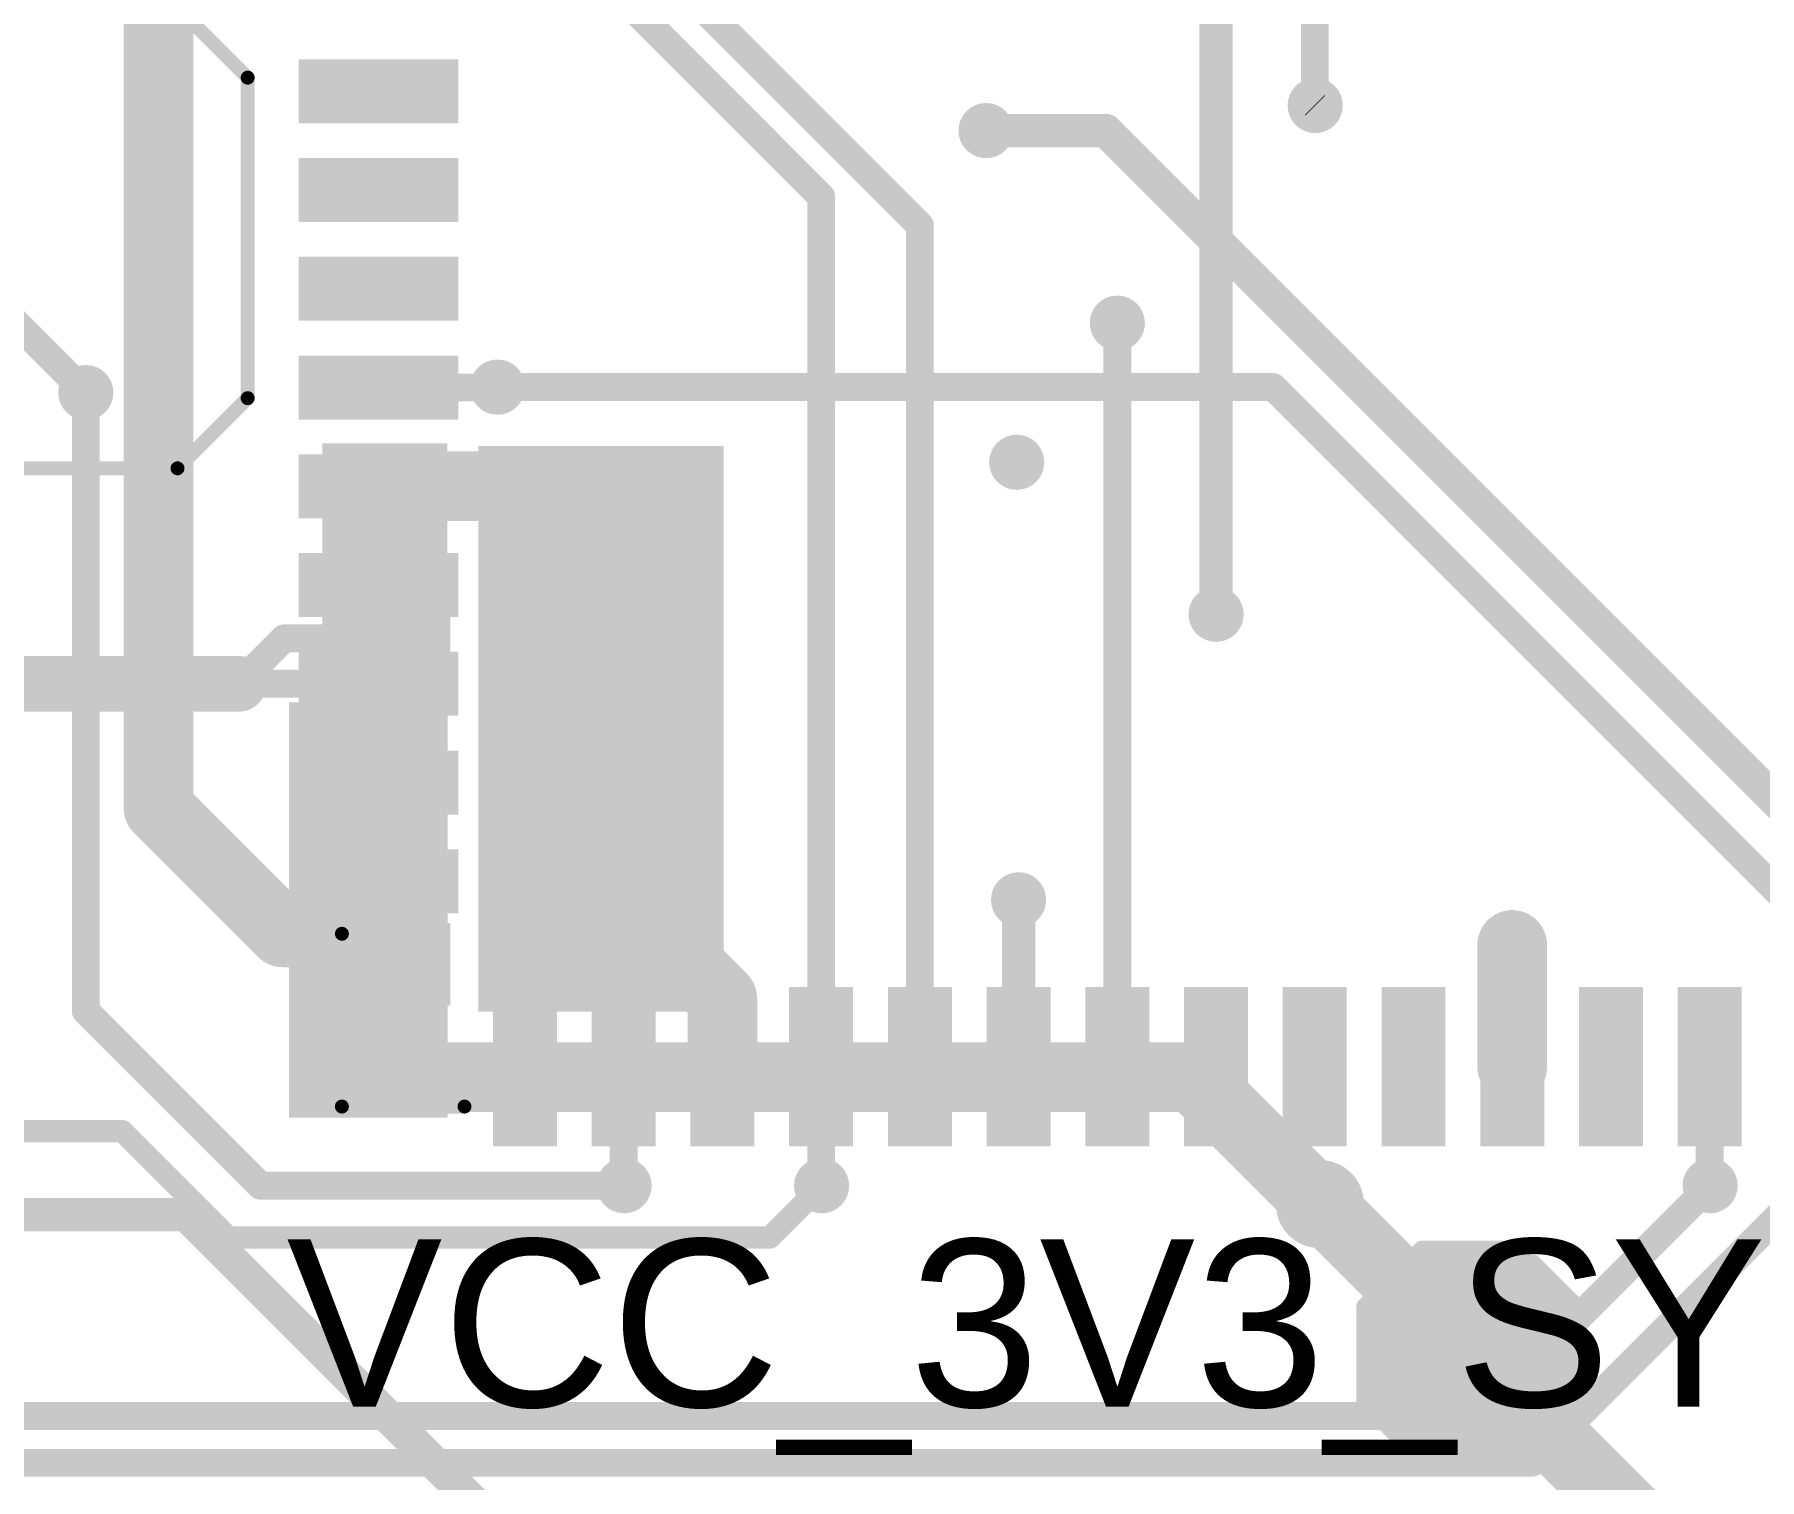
# Model space of a CAD drawing. Header units: millimetres. Extents: x -0.39 to 4.37, y -0.38 to 3.54.
# Drawn here: x 3.038 to 3.658, y 1.687 to 2.205 of the extents above; entities that cross this region are included whole.
import ezdxf

# ---------------------------------------------------------------- set-up
doc = ezdxf.new("R2010")
doc.units = ezdxf.units.MM
doc.header["$MEASUREMENT"] = 0
for name, color, linetype in [('BottomLayer', 5, 'Continuous'), ('BottomPaste', 16, 'Continuous'), ('BottomSolder', 6, 'Continuous'), ('TopLayer', 1, 'Continuous'), ('TopOverlay', 2, 'Continuous'), ('TopPaste', 8, 'Continuous'), ('TopSolder', 216, 'Continuous'), ('ViaHoleLayer', 16, 'Continuous')]:
    doc.layers.add(name, color=color, linetype=linetype)
doc.styles.add('Arial', font='', dxfattribs={"height": 0.2})
doc.styles.get('Arial').set_extended_font_data('Arial')

# ---------------------------------------------------------------- blocks, each defined once
blk = doc.blocks.new('AP6398S_81')
at = {"layer": 'TopLayer'}
for points in [[(-0.20236, 0.21909), (-0.20236, 0.26831), (-0.1874, 0.26831), (-0.1874, 0.21909)], [(-0.16693, 0.21909), (-0.16693, 0.26831), (-0.15197, 0.26831), (-0.15197, 0.21909)], [(-0.1315, 0.21909), (-0.1315, 0.26831), (-0.11654, 0.26831), (-0.11654, 0.21909)], [(-0.09606, 0.21909), (-0.09606, 0.26831), (-0.0811, 0.26831), (-0.0811, 0.21909)], [(-0.06063, 0.21909), (-0.06063, 0.26831), (-0.04567, 0.26831), (-0.04567, 0.21909)], [(-0.0252, 0.21909), (-0.0252, 0.26831), (-0.01024, 0.26831), (-0.01024, 0.21909)], [(0.01024, 0.21909), (0.01024, 0.26831), (0.0252, 0.26831), (0.0252, 0.21909)], [(0.04567, 0.21909), (0.04567, 0.26831), (0.06063, 0.26831), (0.06063, 0.21909)], [(0.0811, 0.21909), (0.0811, 0.26831), (0.09606, 0.26831), (0.09606, 0.21909)], [(0.11654, 0.21909), (0.11654, 0.26831), (0.1315, 0.26831), (0.1315, 0.21909)], [(0.15197, 0.21909), (0.15197, 0.26831), (0.16693, 0.26831), (0.16693, 0.21909)], [(0.1874, 0.21909), (0.1874, 0.26831), (0.20236, 0.26831), (0.20236, 0.21909)], [(0.22283, 0.21909), (0.22283, 0.26831), (0.2378, 0.26831), (0.2378, 0.21909)], [(0.25827, 0.18465), (0.30748, 0.18465), (0.30748, 0.16969), (0.25827, 0.16969)], [(0.25827, 0.14921), (0.30748, 0.14921), (0.30748, 0.13425), (0.25827, 0.13425)], [(0.25827, 0.11378), (0.30748, 0.11378), (0.30748, 0.09882), (0.25827, 0.09882)], [(0.25827, 0.07835), (0.30748, 0.07835), (0.30748, 0.06339), (0.25827, 0.06339)], [(0.25827, 0.04291), (0.30748, 0.04291), (0.30748, 0.02795), (0.25827, 0.02795)], [(0.25827, 0.00748), (0.30748, 0.00748), (0.30748, -0.00748), (0.25827, -0.00748)], [(0.25827, -0.02795), (0.30748, -0.02795), (0.30748, -0.04291), (0.25827, -0.04291)], [(0.25827, -0.06339), (0.30748, -0.06339), (0.30748, -0.07835), (0.25827, -0.07835)], [(0.25827, -0.09882), (0.30748, -0.09882), (0.30748, -0.11378), (0.25827, -0.11378)]]:
    blk.add_hatch(color=1, dxfattribs=at).paths.add_polyline_path(points)
at = {"layer": 'TopPaste'}
for points in [[(-0.20236, 0.21909), (-0.20236, 0.26831), (-0.1874, 0.26831), (-0.1874, 0.21909)], [(-0.16693, 0.21909), (-0.16693, 0.26831), (-0.15197, 0.26831), (-0.15197, 0.21909)], [(-0.1315, 0.21909), (-0.1315, 0.26831), (-0.11654, 0.26831), (-0.11654, 0.21909)], [(-0.09606, 0.21909), (-0.09606, 0.26831), (-0.0811, 0.26831), (-0.0811, 0.21909)], [(-0.06063, 0.21909), (-0.06063, 0.26831), (-0.04567, 0.26831), (-0.04567, 0.21909)], [(-0.0252, 0.21909), (-0.0252, 0.26831), (-0.01024, 0.26831), (-0.01024, 0.21909)], [(0.01024, 0.21909), (0.01024, 0.26831), (0.0252, 0.26831), (0.0252, 0.21909)], [(0.04567, 0.21909), (0.04567, 0.26831), (0.06063, 0.26831), (0.06063, 0.21909)], [(0.0811, 0.21909), (0.0811, 0.26831), (0.09606, 0.26831), (0.09606, 0.21909)], [(0.11654, 0.21909), (0.11654, 0.26831), (0.1315, 0.26831), (0.1315, 0.21909)], [(0.15197, 0.21909), (0.15197, 0.26831), (0.16693, 0.26831), (0.16693, 0.21909)], [(0.1874, 0.21909), (0.1874, 0.26831), (0.20236, 0.26831), (0.20236, 0.21909)], [(0.22283, 0.21909), (0.22283, 0.26831), (0.2378, 0.26831), (0.2378, 0.21909)], [(0.25827, 0.18465), (0.30748, 0.18465), (0.30748, 0.16969), (0.25827, 0.16969)], [(0.25827, 0.14921), (0.30748, 0.14921), (0.30748, 0.13425), (0.25827, 0.13425)], [(0.25827, 0.11378), (0.30748, 0.11378), (0.30748, 0.09882), (0.25827, 0.09882)], [(0.25827, 0.07835), (0.30748, 0.07835), (0.30748, 0.06339), (0.25827, 0.06339)], [(0.25827, 0.04291), (0.30748, 0.04291), (0.30748, 0.02795), (0.25827, 0.02795)], [(0.25827, 0.00748), (0.30748, 0.00748), (0.30748, -0.00748), (0.25827, -0.00748)], [(0.25827, -0.02795), (0.30748, -0.02795), (0.30748, -0.04291), (0.25827, -0.04291)], [(0.25827, -0.06339), (0.30748, -0.06339), (0.30748, -0.07835), (0.25827, -0.07835)], [(0.25827, -0.09882), (0.30748, -0.09882), (0.30748, -0.11378), (0.25827, -0.11378)]]:
    blk.add_hatch(color=8, dxfattribs=at).paths.add_polyline_path(points)
at = {"layer": 'TopSolder'}
for points in [[(-0.20636, 0.21509), (-0.20636, 0.27231), (-0.1834, 0.27231), (-0.1834, 0.21509)], [(-0.17093, 0.21509), (-0.17093, 0.27231), (-0.14797, 0.27231), (-0.14797, 0.21509)], [(-0.1355, 0.21509), (-0.1355, 0.27231), (-0.11254, 0.27231), (-0.11254, 0.21509)], [(-0.10006, 0.21509), (-0.10006, 0.27231), (-0.0771, 0.27231), (-0.0771, 0.21509)], [(-0.06463, 0.21509), (-0.06463, 0.27231), (-0.04167, 0.27231), (-0.04167, 0.21509)], [(-0.0292, 0.21509), (-0.0292, 0.27231), (-0.00624, 0.27231), (-0.00624, 0.21509)], [(0.00624, 0.21509), (0.00624, 0.27231), (0.0292, 0.27231), (0.0292, 0.21509)], [(0.04167, 0.21509), (0.04167, 0.27231), (0.06463, 0.27231), (0.06463, 0.21509)], [(0.0771, 0.21509), (0.0771, 0.27231), (0.10006, 0.27231), (0.10006, 0.21509)], [(0.11254, 0.21509), (0.11254, 0.27231), (0.1355, 0.27231), (0.1355, 0.21509)], [(0.14797, 0.21509), (0.14797, 0.27231), (0.17093, 0.27231), (0.17093, 0.21509)], [(0.1834, 0.21509), (0.1834, 0.27231), (0.20636, 0.27231), (0.20636, 0.21509)], [(0.21883, 0.21509), (0.21883, 0.27231), (0.2418, 0.27231), (0.2418, 0.21509)], [(0.25427, 0.18865), (0.31148, 0.18865), (0.31148, 0.16569), (0.25427, 0.16569)], [(0.25427, 0.15321), (0.31148, 0.15321), (0.31148, 0.13025), (0.25427, 0.13025)], [(0.25427, 0.11778), (0.31148, 0.11778), (0.31148, 0.09482), (0.25427, 0.09482)], [(0.25427, 0.08235), (0.31148, 0.08235), (0.31148, 0.05939), (0.25427, 0.05939)], [(0.25427, 0.04691), (0.31148, 0.04691), (0.31148, 0.02395), (0.25427, 0.02395)], [(0.25427, 0.01148), (0.31148, 0.01148), (0.31148, -0.01148), (0.25427, -0.01148)], [(0.25427, -0.02395), (0.31148, -0.02395), (0.31148, -0.04691), (0.25427, -0.04691)], [(0.25427, -0.05939), (0.31148, -0.05939), (0.31148, -0.08235), (0.25427, -0.08235)], [(0.25427, -0.09482), (0.31148, -0.09482), (0.31148, -0.11778), (0.25427, -0.11778)]]:
    blk.add_hatch(color=216, dxfattribs=at).paths.add_polyline_path(points)
at = {"layer": 'TopOverlay', "const_width": 0.005}
for points in [[(0.296, 0.258), (0.252, 0.258)], [(0.296, 0.258), (0.296, 0.196)]]:
    blk.add_lwpolyline(points, dxfattribs=at)
at = {"layer": 'TopOverlay', "const_width": 0.0025}
for points in [[(0.25075, 0.258, 1), (0.25325, 0.258, 1)], [(0.29475, 0.258, 1), (0.29725, 0.258, 1)], [(0.29475, 0.258, 1), (0.29725, 0.258, 1)], [(0.29475, 0.196, 1), (0.29725, 0.196, 1)]]:
    blk.add_lwpolyline(points, format="xyb", close=True, dxfattribs=at)
blk = doc.blocks.new('TEST_POINT_222')
at = {"layer": 'TopLayer'}
blk.add_hatch(color=1, dxfattribs=at).paths.add_polyline_path([(0.015, 0.03), (-0.015, 0.03), (-0.03, 0.015), (-0.03, -0.015), (-0.015, -0.03), (0.015, -0.03), (0.03, -0.015), (0.03, 0.015)])
at = {"layer": 'TopPaste'}
blk.add_hatch(color=8, dxfattribs=at).paths.add_polyline_path([(0.015, 0.03), (-0.015, 0.03), (-0.03, 0.015), (-0.03, -0.015), (-0.015, -0.03), (0.015, -0.03), (0.03, -0.015), (0.03, 0.015)])
at = {"layer": 'TopSolder'}
blk.add_hatch(color=216, dxfattribs=at).paths.add_polyline_path([(0.017, 0.034), (-0.017, 0.034), (-0.034, 0.017), (-0.034, -0.017), (-0.017, -0.034), (0.017, -0.034), (0.034, -0.017), (0.034, 0.017)])
at = {"layer": 'TopOverlay', "const_width": 0.00787}
for points in [[(-0.017, 0.037), (-0.037, 0.017)], [(-0.017, 0.037), (0.017, 0.037)], [(-0.017, 0.037), (0.017, 0.037)], [(0.017, 0.037), (0.037, 0.017)], [(-0.037, 0.017), (-0.037, -0.017)], [(0.037, 0.017), (0.037, -0.017)], [(-0.037, -0.017), (-0.017, -0.037)], [(0.037, -0.017), (0.017, -0.037)], [(-0.017, -0.037), (0.017, -0.037)], [(-0.017, -0.037), (0.017, -0.037)]]:
    blk.add_lwpolyline(points, dxfattribs=at)
at = {"layer": 'TopOverlay', "const_width": 0.00394}
for points in [[(-0.01897, 0.037, 1), (-0.01503, 0.037, 1)], [(-0.01897, 0.037, 1), (-0.01503, 0.037, 1)], [(-0.01897, 0.037, 1), (-0.01503, 0.037, 1)], [(0.01503, 0.037, 1), (0.01897, 0.037, 1)], [(0.01503, 0.037, 1), (0.01897, 0.037, 1)], [(0.01503, 0.037, 1), (0.01897, 0.037, 1)], [(-0.03897, 0.017, 1), (-0.03503, 0.017, 1)], [(-0.03897, 0.017, 1), (-0.03503, 0.017, 1)], [(0.03503, 0.017, 1), (0.03897, 0.017, 1)], [(0.03503, 0.017, 1), (0.03897, 0.017, 1)], [(-0.03897, -0.017, 1), (-0.03503, -0.017, 1)], [(-0.03897, -0.017, 1), (-0.03503, -0.017, 1)], [(0.03503, -0.017, 1), (0.03897, -0.017, 1)], [(0.03503, -0.017, 1), (0.03897, -0.017, 1)], [(-0.01897, -0.037, 1), (-0.01503, -0.037, 1)], [(-0.01897, -0.037, 1), (-0.01503, -0.037, 1)], [(-0.01897, -0.037, 1), (-0.01503, -0.037, 1)], [(0.01503, -0.037, 1), (0.01897, -0.037, 1)], [(0.01503, -0.037, 1), (0.01897, -0.037, 1)], [(0.01503, -0.037, 1), (0.01897, -0.037, 1)]]:
    blk.add_lwpolyline(points, format="xyb", close=True, dxfattribs=at)
blk = doc.blocks.new('C__0402_B_273')
at = {"layer": 'BottomLayer'}
for points in [[(-0.0095, 0.0125), (-0.0095, -0.0125), (-0.0275, -0.0125), (-0.0275, 0.0125)], [(0.0275, 0.0125), (0.0275, -0.0125), (0.0095, -0.0125), (0.0095, 0.0125)]]:
    blk.add_hatch(color=5, dxfattribs=at).paths.add_polyline_path(points)
at = {"layer": 'BottomPaste'}
for points in [[(-0.0095, 0.0125), (-0.0095, -0.0125), (-0.0275, -0.0125), (-0.0275, 0.0125)], [(0.0275, 0.0125), (0.0275, -0.0125), (0.0095, -0.0125), (0.0095, 0.0125)]]:
    blk.add_hatch(color=16, dxfattribs=at).paths.add_polyline_path(points)
at = {"layer": 'BottomSolder'}
for points in [[(-0.00714, 0.01486), (-0.00714, -0.01486), (-0.02986, -0.01486), (-0.02986, 0.01486)], [(0.02986, 0.01486), (0.02986, -0.01486), (0.00714, -0.01486), (0.00714, 0.01486)]]:
    blk.add_hatch(color=6, dxfattribs=at).paths.add_polyline_path(points)
blk = doc.blocks.new('C__0402_B_274')
at = {"layer": 'BottomLayer'}
for points in [[(-0.0095, 0.0125), (-0.0095, -0.0125), (-0.0275, -0.0125), (-0.0275, 0.0125)], [(0.0275, 0.0125), (0.0275, -0.0125), (0.0095, -0.0125), (0.0095, 0.0125)]]:
    blk.add_hatch(color=5, dxfattribs=at).paths.add_polyline_path(points)
at = {"layer": 'BottomPaste'}
for points in [[(-0.0095, 0.0125), (-0.0095, -0.0125), (-0.0275, -0.0125), (-0.0275, 0.0125)], [(0.0275, 0.0125), (0.0275, -0.0125), (0.0095, -0.0125), (0.0095, 0.0125)]]:
    blk.add_hatch(color=16, dxfattribs=at).paths.add_polyline_path(points)
at = {"layer": 'BottomSolder'}
for points in [[(-0.00714, 0.01486), (-0.00714, -0.01486), (-0.02986, -0.01486), (-0.02986, 0.01486)], [(0.02986, 0.01486), (0.02986, -0.01486), (0.00714, -0.01486), (0.00714, 0.01486)]]:
    blk.add_hatch(color=6, dxfattribs=at).paths.add_polyline_path(points)
blk = doc.blocks.new('CAP0805_B_433')
at = {"layer": 'BottomLayer'}
for points in [[(-0.06, 0.03), (-0.02, 0.03), (-0.02, -0.03), (-0.06, -0.03)], [(0.02, 0.03), (0.06, 0.03), (0.06, -0.03), (0.02, -0.03)]]:
    blk.add_hatch(color=5, dxfattribs=at).paths.add_polyline_path(points)
at = {"layer": 'BottomPaste'}
for points in [[(-0.06, 0.03), (-0.02, 0.03), (-0.02, -0.03), (-0.06, -0.03)], [(0.02, 0.03), (0.06, 0.03), (0.06, -0.03), (0.02, -0.03)]]:
    blk.add_hatch(color=16, dxfattribs=at).paths.add_polyline_path(points)
at = {"layer": 'BottomSolder'}
for points in [[(-0.06276, 0.03276), (-0.01724, 0.03276), (-0.01724, -0.03276), (-0.06276, -0.03276)], [(0.01724, 0.03276), (0.06276, 0.03276), (0.06276, -0.03276), (0.01724, -0.03276)]]:
    blk.add_hatch(color=6, dxfattribs=at).paths.add_polyline_path(points)
blk = doc.blocks.new('C__0603_B_481')
at = {"layer": 'BottomLayer'}
for points in [[(-0.015, 0.0175), (-0.015, -0.0175), (-0.045, -0.0175), (-0.045, 0.0175)], [(0.045, 0.0175), (0.045, -0.0175), (0.015, -0.0175), (0.015, 0.0175)]]:
    blk.add_hatch(color=5, dxfattribs=at).paths.add_polyline_path(points)
at = {"layer": 'BottomPaste'}
for points in [[(-0.015, 0.0175), (-0.015, -0.0175), (-0.045, -0.0175), (-0.045, 0.0175)], [(0.045, 0.0175), (0.045, -0.0175), (0.015, -0.0175), (0.015, 0.0175)]]:
    blk.add_hatch(color=16, dxfattribs=at).paths.add_polyline_path(points)
at = {"layer": 'BottomSolder'}
for points in [[(-0.011, 0.0215), (-0.011, -0.0215), (-0.049, -0.0215), (-0.049, 0.0215)], [(0.049, 0.0215), (0.049, -0.0215), (0.011, -0.0215), (0.011, 0.0215)]]:
    blk.add_hatch(color=6, dxfattribs=at).paths.add_polyline_path(points)

msp = doc.modelspace()

# ---------------------------------------------------------------- hatches: boundary and pattern name
at = {"layer": 'BottomLayer'}
h = msp.add_hatch(color=5, dxfattribs=at)
edge = h.paths.add_edge_path()
edge.add_arc((3.49812, 2.18), 0.00591, 0, 360)
h = msp.add_hatch(color=5, dxfattribs=at)
edge = h.paths.add_edge_path()
edge.add_arc((3.38, 2.171), 0.00591, 0, 360)
h = msp.add_hatch(color=5, dxfattribs=at)
edge = h.paths.add_edge_path()
edge.add_arc((3.42711, 2.10191), 0.00591, 0, 360)
h = msp.add_hatch(color=5, dxfattribs=at)
edge = h.paths.add_edge_path()
edge.add_arc((3.05691, 2.077), 0.00591, 0, 360)
h = msp.add_hatch(color=5, dxfattribs=at)
edge = h.paths.add_edge_path()
edge.add_arc((3.20465, 2.07897), 0.00591, 0, 360)
for points in [[(3.14182, 1.9733), (3.18661, 1.9733), (3.18661, 2.05882), (3.14182, 2.05882)], [(3.19782, 1.85482), (3.28582, 1.85482), (3.28582, 2.05782), (3.19782, 2.05782)], [(3.12982, 1.81682), (3.18682, 1.81682), (3.18682, 1.96582), (3.12982, 1.96582)]]:
    msp.add_hatch(color=5, dxfattribs=at).paths.add_polyline_path(points)
h = msp.add_hatch(color=5, dxfattribs=at)
edge = h.paths.add_edge_path()
edge.add_arc((3.391, 2.052), 0.00591, 0, 360)
h = msp.add_hatch(color=5, dxfattribs=at)
edge = h.paths.add_edge_path()
edge.add_arc((3.26782, 1.99443), 0.00591, 0, 360)
h = msp.add_hatch(color=5, dxfattribs=at)
edge = h.paths.add_edge_path()
edge.add_arc((3.46254, 1.99746), 0.00591, 0, 360)
h = msp.add_hatch(color=5, dxfattribs=at)
edge = h.paths.add_edge_path()
edge.add_arc((3.11182, 1.97252), 0.00591, 0, 360)
h = msp.add_hatch(color=5, dxfattribs=at)
edge = h.paths.add_edge_path()
edge.add_arc((3.26982, 1.93282), 0.00591, 0, 360)
h = msp.add_hatch(color=5, dxfattribs=at)
edge = h.paths.add_edge_path()
edge.add_arc((3.39167, 1.895), 0.00591, 0, 360)
h = msp.add_hatch(color=5, dxfattribs=at)
edge = h.paths.add_edge_path()
edge.add_arc((3.26882, 1.87609), 0.00591, 0, 360)
h = msp.add_hatch(color=5, dxfattribs=at)
edge = h.paths.add_edge_path()
edge.add_arc((3.56882, 1.87882), 0.00591, 0, 360)
h = msp.add_hatch(color=5, dxfattribs=at)
edge = h.paths.add_edge_path()
edge.add_arc((3.15782, 1.87182), 0.00591, 0, 360)
h = msp.add_hatch(color=5, dxfattribs=at)
edge = h.paths.add_edge_path()
edge.add_arc((3.25009, 1.79242), 0.00591, 0, 360)
h = msp.add_hatch(color=5, dxfattribs=at)
edge = h.paths.add_edge_path()
edge.add_arc((3.32096, 1.79242), 0.00591, 0, 360)
h = msp.add_hatch(color=5, dxfattribs=at)
edge = h.paths.add_edge_path()
edge.add_arc((3.49982, 1.78582), 0.01181, 0, 360)
h = msp.add_hatch(color=5, dxfattribs=at)
edge = h.paths.add_edge_path()
edge.add_arc((3.63985, 1.79242), 0.00591, 0, 360)
at = {"layer": 'BottomSolder'}
h = msp.add_hatch(color=6, dxfattribs=at)
edge = h.paths.add_edge_path()
edge.add_arc((3.49812, 2.18), 0.00991, 0, 360)
h = msp.add_hatch(color=6, dxfattribs=at)
edge = h.paths.add_edge_path()
edge.add_arc((3.38, 2.171), 0.00991, 0, 360)
h = msp.add_hatch(color=6, dxfattribs=at)
edge = h.paths.add_edge_path()
edge.add_arc((3.42711, 2.10191), 0.00991, 0, 360)
h = msp.add_hatch(color=6, dxfattribs=at)
edge = h.paths.add_edge_path()
edge.add_arc((3.05691, 2.077), 0.00991, 0, 360)
h = msp.add_hatch(color=6, dxfattribs=at)
edge = h.paths.add_edge_path()
edge.add_arc((3.20465, 2.07897), 0.00991, 0, 360)
h = msp.add_hatch(color=6, dxfattribs=at)
edge = h.paths.add_edge_path()
edge.add_arc((3.391, 2.052), 0.00991, 0, 360)
h = msp.add_hatch(color=6, dxfattribs=at)
edge = h.paths.add_edge_path()
edge.add_arc((3.46254, 1.99746), 0.00991, 0, 360)
h = msp.add_hatch(color=6, dxfattribs=at)
edge = h.paths.add_edge_path()
edge.add_arc((3.26782, 1.99443), 0.00991, 0, 360)
h = msp.add_hatch(color=6, dxfattribs=at)
edge = h.paths.add_edge_path()
edge.add_arc((3.11182, 1.97252), 0.00991, 0, 360)
h = msp.add_hatch(color=6, dxfattribs=at)
edge = h.paths.add_edge_path()
edge.add_arc((3.26982, 1.93282), 0.00991, 0, 360)
h = msp.add_hatch(color=6, dxfattribs=at)
edge = h.paths.add_edge_path()
edge.add_arc((3.39167, 1.895), 0.00991, 0, 360)
h = msp.add_hatch(color=6, dxfattribs=at)
edge = h.paths.add_edge_path()
edge.add_arc((3.56882, 1.87882), 0.00991, 0, 360)
h = msp.add_hatch(color=6, dxfattribs=at)
edge = h.paths.add_edge_path()
edge.add_arc((3.26882, 1.87609), 0.00991, 0, 360)
h = msp.add_hatch(color=6, dxfattribs=at)
edge = h.paths.add_edge_path()
edge.add_arc((3.15782, 1.87182), 0.00991, 0, 360)
h = msp.add_hatch(color=6, dxfattribs=at)
edge = h.paths.add_edge_path()
edge.add_arc((3.25009, 1.79242), 0.00991, 0, 360)
h = msp.add_hatch(color=6, dxfattribs=at)
edge = h.paths.add_edge_path()
edge.add_arc((3.32096, 1.79242), 0.00991, 0, 360)
h = msp.add_hatch(color=6, dxfattribs=at)
edge = h.paths.add_edge_path()
edge.add_arc((3.49982, 1.78582), 0.01581, 0, 360)
h = msp.add_hatch(color=6, dxfattribs=at)
edge = h.paths.add_edge_path()
edge.add_arc((3.63985, 1.79242), 0.00991, 0, 360)
at = {"layer": 'TopLayer'}
h = msp.add_hatch(color=1, dxfattribs=at)
edge = h.paths.add_edge_path()
edge.add_arc((3.49812, 2.18), 0.00591, 0, 360)
h = msp.add_hatch(color=1, dxfattribs=at)
edge = h.paths.add_edge_path()
edge.add_arc((3.38, 2.171), 0.00591, 0, 360)
h = msp.add_hatch(color=1, dxfattribs=at)
edge = h.paths.add_edge_path()
edge.add_arc((3.42711, 2.10191), 0.00591, 0, 360)
h = msp.add_hatch(color=1, dxfattribs=at)
edge = h.paths.add_edge_path()
edge.add_arc((3.05691, 2.077), 0.00591, 0, 360)
h = msp.add_hatch(color=1, dxfattribs=at)
edge = h.paths.add_edge_path()
edge.add_arc((3.20465, 2.07897), 0.00591, 0, 360)
h = msp.add_hatch(color=1, dxfattribs=at)
edge = h.paths.add_edge_path()
edge.add_arc((3.391, 2.052), 0.00591, 0, 360)
h = msp.add_hatch(color=1, dxfattribs=at)
edge = h.paths.add_edge_path()
edge.add_arc((3.26782, 1.99443), 0.00591, 0, 360)
h = msp.add_hatch(color=1, dxfattribs=at)
edge = h.paths.add_edge_path()
edge.add_arc((3.46254, 1.99746), 0.00591, 0, 360)
h = msp.add_hatch(color=1, dxfattribs=at)
edge = h.paths.add_edge_path()
edge.add_arc((3.11182, 1.97252), 0.00591, 0, 360)
h = msp.add_hatch(color=1, dxfattribs=at)
edge = h.paths.add_edge_path()
edge.add_arc((3.26982, 1.93282), 0.00591, 0, 360)
msp.add_hatch(color=1, dxfattribs=at).paths.add_polyline_path([(3.13682, 1.85582), (3.18682, 1.85582), (3.18682, 1.90882), (3.13682, 1.90882)])
h = msp.add_hatch(color=1, dxfattribs=at)
edge = h.paths.add_edge_path()
edge.add_arc((3.39167, 1.895), 0.00591, 0, 360)
h = msp.add_hatch(color=1, dxfattribs=at)
edge = h.paths.add_edge_path()
edge.add_arc((3.26882, 1.87609), 0.00591, 0, 360)
h = msp.add_hatch(color=1, dxfattribs=at)
edge = h.paths.add_edge_path()
edge.add_arc((3.56882, 1.87882), 0.00591, 0, 360)
h = msp.add_hatch(color=1, dxfattribs=at)
edge = h.paths.add_edge_path()
edge.add_arc((3.15782, 1.87182), 0.00591, 0, 360)
h = msp.add_hatch(color=1, dxfattribs=at)
edge = h.paths.add_edge_path()
edge.add_arc((3.25009, 1.79242), 0.00591, 0, 360)
h = msp.add_hatch(color=1, dxfattribs=at)
edge = h.paths.add_edge_path()
edge.add_arc((3.32096, 1.79242), 0.00591, 0, 360)
h = msp.add_hatch(color=1, dxfattribs=at)
edge = h.paths.add_edge_path()
edge.add_arc((3.49982, 1.78582), 0.01181, 0, 360)
h = msp.add_hatch(color=1, dxfattribs=at)
edge = h.paths.add_edge_path()
edge.add_arc((3.63985, 1.79242), 0.00591, 0, 360)
at = {"layer": 'TopSolder'}
h = msp.add_hatch(color=216, dxfattribs=at)
edge = h.paths.add_edge_path()
edge.add_arc((3.49812, 2.18), 0.00991, 0, 360)
h = msp.add_hatch(color=216, dxfattribs=at)
edge = h.paths.add_edge_path()
edge.add_arc((3.38, 2.171), 0.00991, 0, 360)
h = msp.add_hatch(color=216, dxfattribs=at)
edge = h.paths.add_edge_path()
edge.add_arc((3.42711, 2.10191), 0.00991, 0, 360)
h = msp.add_hatch(color=216, dxfattribs=at)
edge = h.paths.add_edge_path()
edge.add_arc((3.05691, 2.077), 0.00991, 0, 360)
h = msp.add_hatch(color=216, dxfattribs=at)
edge = h.paths.add_edge_path()
edge.add_arc((3.20465, 2.07897), 0.00991, 0, 360)
h = msp.add_hatch(color=216, dxfattribs=at)
edge = h.paths.add_edge_path()
edge.add_arc((3.391, 2.052), 0.00991, 0, 360)
h = msp.add_hatch(color=216, dxfattribs=at)
edge = h.paths.add_edge_path()
edge.add_arc((3.46254, 1.99746), 0.00991, 0, 360)
h = msp.add_hatch(color=216, dxfattribs=at)
edge = h.paths.add_edge_path()
edge.add_arc((3.26782, 1.99443), 0.00991, 0, 360)
h = msp.add_hatch(color=216, dxfattribs=at)
edge = h.paths.add_edge_path()
edge.add_arc((3.11182, 1.97252), 0.00991, 0, 360)
h = msp.add_hatch(color=216, dxfattribs=at)
edge = h.paths.add_edge_path()
edge.add_arc((3.26982, 1.93282), 0.00991, 0, 360)
h = msp.add_hatch(color=216, dxfattribs=at)
edge = h.paths.add_edge_path()
edge.add_arc((3.39167, 1.895), 0.00991, 0, 360)
h = msp.add_hatch(color=216, dxfattribs=at)
edge = h.paths.add_edge_path()
edge.add_arc((3.56882, 1.87882), 0.00991, 0, 360)
h = msp.add_hatch(color=216, dxfattribs=at)
edge = h.paths.add_edge_path()
edge.add_arc((3.26882, 1.87609), 0.00991, 0, 360)
h = msp.add_hatch(color=216, dxfattribs=at)
edge = h.paths.add_edge_path()
edge.add_arc((3.15782, 1.87182), 0.00991, 0, 360)
h = msp.add_hatch(color=216, dxfattribs=at)
edge = h.paths.add_edge_path()
edge.add_arc((3.25009, 1.79242), 0.00991, 0, 360)
h = msp.add_hatch(color=216, dxfattribs=at)
edge = h.paths.add_edge_path()
edge.add_arc((3.32096, 1.79242), 0.00991, 0, 360)
h = msp.add_hatch(color=216, dxfattribs=at)
edge = h.paths.add_edge_path()
edge.add_arc((3.49982, 1.78582), 0.01581, 0, 360)
h = msp.add_hatch(color=216, dxfattribs=at)
edge = h.paths.add_edge_path()
edge.add_arc((3.63985, 1.79242), 0.00991, 0, 360)
at = {"layer": 'ViaHoleLayer'}
h = msp.add_hatch(color=16, dxfattribs=at)
edge = h.paths.add_edge_path()
edge.add_arc((3.49812, 2.18), 0.00394, 0, 360)
h = msp.add_hatch(color=16, dxfattribs=at)
edge = h.paths.add_edge_path()
edge.add_arc((3.38, 2.171), 0.00394, 0, 360)
h = msp.add_hatch(color=16, dxfattribs=at)
edge = h.paths.add_edge_path()
edge.add_arc((3.42711, 2.10191), 0.00394, 0, 360)
h = msp.add_hatch(color=16, dxfattribs=at)
edge = h.paths.add_edge_path()
edge.add_arc((3.05691, 2.077), 0.00394, 0, 360)
h = msp.add_hatch(color=16, dxfattribs=at)
edge = h.paths.add_edge_path()
edge.add_arc((3.20465, 2.07897), 0.00394, 0, 360)
h = msp.add_hatch(color=16, dxfattribs=at)
edge = h.paths.add_edge_path()
edge.add_arc((3.391, 2.052), 0.00394, 0, 360)
h = msp.add_hatch(color=16, dxfattribs=at)
edge = h.paths.add_edge_path()
edge.add_arc((3.46254, 1.99746), 0.00394, 0, 360)
h = msp.add_hatch(color=16, dxfattribs=at)
edge = h.paths.add_edge_path()
edge.add_arc((3.26782, 1.99443), 0.00394, 0, 360)
h = msp.add_hatch(color=16, dxfattribs=at)
edge = h.paths.add_edge_path()
edge.add_arc((3.11182, 1.97252), 0.00394, 0, 360)
h = msp.add_hatch(color=16, dxfattribs=at)
edge = h.paths.add_edge_path()
edge.add_arc((3.26982, 1.93282), 0.00394, 0, 360)
h = msp.add_hatch(color=16, dxfattribs=at)
edge = h.paths.add_edge_path()
edge.add_arc((3.39167, 1.895), 0.00394, 0, 360)
h = msp.add_hatch(color=16, dxfattribs=at)
edge = h.paths.add_edge_path()
edge.add_arc((3.56882, 1.87882), 0.00394, 0, 360)
h = msp.add_hatch(color=16, dxfattribs=at)
edge = h.paths.add_edge_path()
edge.add_arc((3.26882, 1.87609), 0.00394, 0, 360)
h = msp.add_hatch(color=16, dxfattribs=at)
edge = h.paths.add_edge_path()
edge.add_arc((3.15782, 1.87182), 0.00394, 0, 360)
h = msp.add_hatch(color=16, dxfattribs=at)
edge = h.paths.add_edge_path()
edge.add_arc((3.25009, 1.79242), 0.00394, 0, 360)
h = msp.add_hatch(color=16, dxfattribs=at)
edge = h.paths.add_edge_path()
edge.add_arc((3.32096, 1.79242), 0.00394, 0, 360)
h = msp.add_hatch(color=16, dxfattribs=at)
edge = h.paths.add_edge_path()
edge.add_arc((3.63985, 1.79242), 0.00394, 0, 360)
h = msp.add_hatch(color=16, dxfattribs=at)
edge = h.paths.add_edge_path()
edge.add_arc((3.49982, 1.78582), 0.00591, 0, 360)

# ---------------------------------------------------------------- linework, layer by layer
at = {"layer": 'BottomLayer'}
for points, const_width in [([(3.083, 1.9279), (3.083, 2.27182)], 0.025), ([(3.38, 2.171), (3.423, 2.171)], 0.012), ([(3.423, 2.171), (3.737, 1.857)], 0.012), ([(3.05691, 1.85509), (3.05691, 2.077)], 0.01), ([(3.20465, 2.07897), (3.48303, 2.07897)], 0.01), ([(3.48303, 2.07897), (3.70382, 1.85818)], 0.01), ([(3.11182, 1.97252), (3.12812, 1.98882)], 0.01), ([(3.12812, 1.98882), (3.17632, 1.98882)], 0.01), ([(3.26982, 1.87882), (3.26982, 1.93282)], 0.025), ([(3.083, 1.9279), (3.12757, 1.88332)], 0.025), ([(3.15482, 1.93082), (3.15782, 1.92782)], 0.025), ([(3.15782, 1.87182), (3.15782, 1.92782)], 0.025), ([(3.12757, 1.88332), (3.14632, 1.88332)], 0.025), ([(3.14632, 1.88332), (3.15782, 1.87182)], 0.025), ([(3.26882, 1.87782), (3.26982, 1.87882)], 0.025), ([(3.26882, 1.87609), (3.26882, 1.87782)], 0.025), ([(3.05691, 1.85509), (3.11958, 1.79242)], 0.01), ([(3.16012, 1.83512), (3.16392, 1.83132)], 0.025), ([(3.16392, 1.83132), (3.45432, 1.83132)], 0.025), ([(3.45432, 1.83132), (3.49982, 1.78582)], 0.025), ([(2.048, 1.812), (3.07, 1.812)], 0.008), ([(3.07, 1.812), (3.10818, 1.77382)], 0.008), ([(3.11958, 1.79242), (3.25009, 1.79242)], 0.01), ([(3.30236, 1.77382), (3.32096, 1.79242)], 0.008), ([(3.55726, 1.70982), (3.63985, 1.79242)], 0.01), ([(3.57587, 1.693), (3.67529, 1.79242)], 0.01), ([(3.10818, 1.77382), (3.30236, 1.77382)], 0.008), ([(2.72618, 1.70982), (3.55726, 1.70982)], 0.01), ([(2.794, 1.693), (3.57587, 1.693)], 0.01)]:
    msp.add_lwpolyline(points, dxfattribs=dict(at, const_width=const_width))
for points, const_width in [([(3.377, 2.171, 1), (3.383, 2.171, 1)], 0.006), ([(3.42, 2.171, 1), (3.426, 2.171, 1)], 0.006), ([(3.42, 2.171, 1), (3.426, 2.171, 1)], 0.006), ([(3.05441, 2.077, 1), (3.05941, 2.077, 1)], 0.005), ([(3.20215, 2.07897, 1), (3.20715, 2.07897, 1)], 0.005), ([(3.48053, 2.07897, 1), (3.48553, 2.07897, 1)], 0.005), ([(3.48053, 2.07897, 1), (3.48553, 2.07897, 1)], 0.005), ([(3.12562, 1.98882, 1), (3.13062, 1.98882, 1)], 0.005), ([(3.12562, 1.98882, 1), (3.13062, 1.98882, 1)], 0.005), ([(3.17382, 1.98882, 1), (3.17882, 1.98882, 1)], 0.005), ([(3.10932, 1.97252, 1), (3.11432, 1.97252, 1)], 0.005), ([(3.26357, 1.93282, 1), (3.27607, 1.93282, 1)], 0.0125), ([(3.07675, 1.9279, 1), (3.08925, 1.9279, 1)], 0.0125), ([(3.07675, 1.9279, 1), (3.08925, 1.9279, 1)], 0.0125), ([(3.14857, 1.93082, 1), (3.16107, 1.93082, 1)], 0.0125), ([(3.15157, 1.92782, 1), (3.16407, 1.92782, 1)], 0.0125), ([(3.15157, 1.92782, 1), (3.16407, 1.92782, 1)], 0.0125), ([(3.12132, 1.88332, 1), (3.13382, 1.88332, 1)], 0.0125), ([(3.12132, 1.88332, 1), (3.13382, 1.88332, 1)], 0.0125), ([(3.14007, 1.88332, 1), (3.15257, 1.88332, 1)], 0.0125), ([(3.14007, 1.88332, 1), (3.15257, 1.88332, 1)], 0.0125), ([(3.26257, 1.87782, 1), (3.27507, 1.87782, 1)], 0.0125), ([(3.26257, 1.87782, 1), (3.27507, 1.87782, 1)], 0.0125), ([(3.26257, 1.87609, 1), (3.27507, 1.87609, 1)], 0.0125), ([(3.26357, 1.87882, 1), (3.27607, 1.87882, 1)], 0.0125), ([(3.26357, 1.87882, 1), (3.27607, 1.87882, 1)], 0.0125), ([(3.15157, 1.87182, 1), (3.16407, 1.87182, 1)], 0.0125), ([(3.15157, 1.87182, 1), (3.16407, 1.87182, 1)], 0.0125), ([(3.05441, 1.85509, 1), (3.05941, 1.85509, 1)], 0.005), ([(3.05441, 1.85509, 1), (3.05941, 1.85509, 1)], 0.005), ([(3.15387, 1.83512, 1), (3.16637, 1.83512, 1)], 0.0125), ([(3.15767, 1.83132, 1), (3.17017, 1.83132, 1)], 0.0125), ([(3.15767, 1.83132, 1), (3.17017, 1.83132, 1)], 0.0125), ([(3.44807, 1.83132, 1), (3.46057, 1.83132, 1)], 0.0125), ([(3.44807, 1.83132, 1), (3.46057, 1.83132, 1)], 0.0125), ([(3.068, 1.812, 1), (3.072, 1.812, 1)], 0.004), ([(3.068, 1.812, 1), (3.072, 1.812, 1)], 0.004), ([(3.11708, 1.79242, 1), (3.12208, 1.79242, 1)], 0.005), ([(3.11708, 1.79242, 1), (3.12208, 1.79242, 1)], 0.005), ([(3.24759, 1.79242, 1), (3.25259, 1.79242, 1)], 0.005), ([(3.31896, 1.79242, 1), (3.32296, 1.79242, 1)], 0.004), ([(3.49357, 1.78582, 1), (3.50607, 1.78582, 1)], 0.0125), ([(3.63735, 1.79242, 1), (3.64235, 1.79242, 1)], 0.005), ([(3.10618, 1.77382, 1), (3.11018, 1.77382, 1)], 0.004), ([(3.10618, 1.77382, 1), (3.11018, 1.77382, 1)], 0.004), ([(3.30036, 1.77382, 1), (3.30436, 1.77382, 1)], 0.004), ([(3.30036, 1.77382, 1), (3.30436, 1.77382, 1)], 0.004), ([(3.55476, 1.70982, 1), (3.55976, 1.70982, 1)], 0.005), ([(3.55476, 1.70982, 1), (3.55976, 1.70982, 1)], 0.005), ([(3.57337, 1.693, 1), (3.57837, 1.693, 1)], 0.005), ([(3.57337, 1.693, 1), (3.57837, 1.693, 1)], 0.005)]:
    msp.add_lwpolyline(points, format="xyb", close=True, dxfattribs=dict(at, const_width=const_width))
at = {"layer": 'TopLayer'}
for points, const_width in [([(3.46254, 1.99746), (3.46254, 2.32252)], 0.012), ([(3.49797, 2.18015), (3.49797, 2.32252)], 0.01), ([(3.20033, 2.26782), (3.32081, 2.14735)], 0.01), ([(3.22539, 2.26782), (3.35624, 2.13697)], 0.01), ([(3.056, 2.249), (3.115, 2.19)], 0.005), ([(3.115, 2.075), (3.115, 2.19)], 0.005), ([(3.49797, 2.18015), (3.49812, 2.18)], 0.01), ([(3.32081, 1.83512), (3.32081, 2.14735)], 0.01), ([(2.99508, 2.13882), (3.05691, 2.077)], 0.01), ([(3.35624, 1.83512), (3.35624, 2.13697)], 0.01), ([(3.42711, 2.10191), (3.42711, 2.10236)], 0.01), ([(3.42711, 1.83512), (3.42711, 2.10191)], 0.01), ([(3.16195, 2.07882), (3.20465, 2.07882)], 0.01), ([(3.08982, 2.04982), (3.115, 2.075)], 0.005), ([(3.16195, 2.04339), (3.21886, 2.04339)], 0.025), ([(3.21886, 2.04339), (3.26782, 1.99443)], 0.025), ([(2.16, 2.04982), (3.08982, 2.04982)], 0.005), ([(2.51026, 1.97252), (3.11182, 1.97252)], 0.02), ([(3.11182, 1.97252), (3.16195, 1.97252)], 0.01), ([(3.39167, 1.83512), (3.39167, 1.895)], 0.012), ([(3.26882, 1.87609), (3.28537, 1.85954)], 0.025), ([(3.56882, 1.83514), (3.56882, 1.87882)], 0.025), ([(3.28537, 1.83512), (3.28537, 1.85954)], 0.025), ([(3.56882, 1.83514), (3.56884, 1.83512)], 0.025), ([(3.24994, 1.79242), (3.24994, 1.83512)], 0.01), ([(3.32081, 1.79242), (3.32081, 1.83512)], 0.01), ([(3.6397, 1.79242), (3.6397, 1.83512)], 0.01), ([(3.49982, 1.78582), (3.55382, 1.73182)], 0.025), ([(2.919, 1.782), (3.093, 1.782)], 0.012), ([(3.093, 1.782), (3.294, 1.581)], 0.012), ([(3.55382, 1.73182), (3.95895, 1.32669)], 0.025)]:
    msp.add_lwpolyline(points, dxfattribs=dict(at, const_width=const_width))
for points, const_width in [([(3.11375, 2.19, 1), (3.11625, 2.19, 1)], 0.0025), ([(3.11375, 2.19, 1), (3.11625, 2.19, 1)], 0.0025), ([(3.49547, 2.18015, 1), (3.50047, 2.18015, 1)], 0.005), ([(3.49547, 2.18015, 1), (3.50047, 2.18015, 1)], 0.005), ([(3.49562, 2.18, 1), (3.50062, 2.18, 1)], 0.005), ([(3.31831, 2.14735, 1), (3.32331, 2.14735, 1)], 0.005), ([(3.31831, 2.14735, 1), (3.32331, 2.14735, 1)], 0.005), ([(3.35374, 2.13697, 1), (3.35874, 2.13697, 1)], 0.005), ([(3.35374, 2.13697, 1), (3.35874, 2.13697, 1)], 0.005), ([(3.42461, 2.10236, 1), (3.42961, 2.10236, 1)], 0.005), ([(3.42461, 2.10191, 1), (3.42961, 2.10191, 1)], 0.005), ([(3.42461, 2.10191, 1), (3.42961, 2.10191, 1)], 0.005), ([(3.05441, 2.077, 1), (3.05941, 2.077, 1)], 0.005), ([(3.15945, 2.07882, 1), (3.16445, 2.07882, 1)], 0.005), ([(3.20215, 2.07882, 1), (3.20715, 2.07882, 1)], 0.005), ([(3.11375, 2.075, 1), (3.11625, 2.075, 1)], 0.0025), ([(3.11375, 2.075, 1), (3.11625, 2.075, 1)], 0.0025), ([(3.1557, 2.04339, 1), (3.1682, 2.04339, 1)], 0.0125), ([(3.21261, 2.04339, 1), (3.22511, 2.04339, 1)], 0.0125), ([(3.21261, 2.04339, 1), (3.22511, 2.04339, 1)], 0.0125), ([(3.08857, 2.04982, 1), (3.09107, 2.04982, 1)], 0.0025), ([(3.08857, 2.04982, 1), (3.09107, 2.04982, 1)], 0.0025), ([(3.26157, 1.99443, 1), (3.27407, 1.99443, 1)], 0.0125), ([(3.45954, 1.99746, 1), (3.46554, 1.99746, 1)], 0.006), ([(3.10682, 1.97252, 1), (3.11682, 1.97252, 1)], 0.01), ([(3.10932, 1.97252, 1), (3.11432, 1.97252, 1)], 0.005), ([(3.15945, 1.97252, 1), (3.16445, 1.97252, 1)], 0.005), ([(3.38867, 1.895, 1), (3.39467, 1.895, 1)], 0.006), ([(3.26257, 1.87609, 1), (3.27507, 1.87609, 1)], 0.0125), ([(3.56257, 1.87882, 1), (3.57507, 1.87882, 1)], 0.0125), ([(3.27912, 1.85954, 1), (3.29162, 1.85954, 1)], 0.0125), ([(3.27912, 1.85954, 1), (3.29162, 1.85954, 1)], 0.0125), ([(3.27912, 1.83512, 1), (3.29162, 1.83512, 1)], 0.0125), ([(3.56257, 1.83514, 1), (3.57507, 1.83514, 1)], 0.0125), ([(3.56257, 1.83514, 1), (3.57507, 1.83514, 1)], 0.0125), ([(3.56259, 1.83512, 1), (3.57509, 1.83512, 1)], 0.0125), ([(3.24744, 1.83512, 1), (3.25244, 1.83512, 1)], 0.005), ([(3.31831, 1.83512, 1), (3.32331, 1.83512, 1)], 0.005), ([(3.31831, 1.83512, 1), (3.32331, 1.83512, 1)], 0.005), ([(3.35374, 1.83512, 1), (3.35874, 1.83512, 1)], 0.005), ([(3.38867, 1.83512, 1), (3.39467, 1.83512, 1)], 0.006), ([(3.42461, 1.83512, 1), (3.42961, 1.83512, 1)], 0.005), ([(3.6372, 1.83512, 1), (3.6422, 1.83512, 1)], 0.005), ([(3.24744, 1.79242, 1), (3.25244, 1.79242, 1)], 0.005), ([(3.31831, 1.79242, 1), (3.32331, 1.79242, 1)], 0.005), ([(3.49357, 1.78582, 1), (3.50607, 1.78582, 1)], 0.0125), ([(3.6372, 1.79242, 1), (3.6422, 1.79242, 1)], 0.005), ([(3.09, 1.782, 1), (3.096, 1.782, 1)], 0.006), ([(3.09, 1.782, 1), (3.096, 1.782, 1)], 0.006), ([(3.54757, 1.73182, 1), (3.56007, 1.73182, 1)], 0.0125), ([(3.54757, 1.73182, 1), (3.56007, 1.73182, 1)], 0.0125)]:
    msp.add_lwpolyline(points, format="xyb", close=True, dxfattribs=dict(at, const_width=const_width))

# ---------------------------------------------------------------- block references
for name, p, rotation in [('AP6398S_81', (3.44482, 2.07882), 180), ('C__0603_B_481', (3.19482, 2.03482), 180), ('TEST_POINT_222', (3.55382, 1.73182), 90)]:
    msp.add_blockref(name, p, dxfattribs=dict(rotation=rotation))
for name, p in [('C__0402_B_274', (3.19482, 1.98882)), ('CAP0805_B_433', (3.19482, 1.93082)), ('C__0402_B_273', (3.19482, 1.87182))]:
    msp.add_blockref(name, p)

# ---------------------------------------------------------------- texts
at = {"layer": 'TopOverlay', "style": 'Arial'}
msp.add_text('VCC_3V3_SYS', height=0.06, rotation=360, dxfattribs=at).set_placement((3.12897, 1.71312))

doc.saveas('drawing.dxf')
